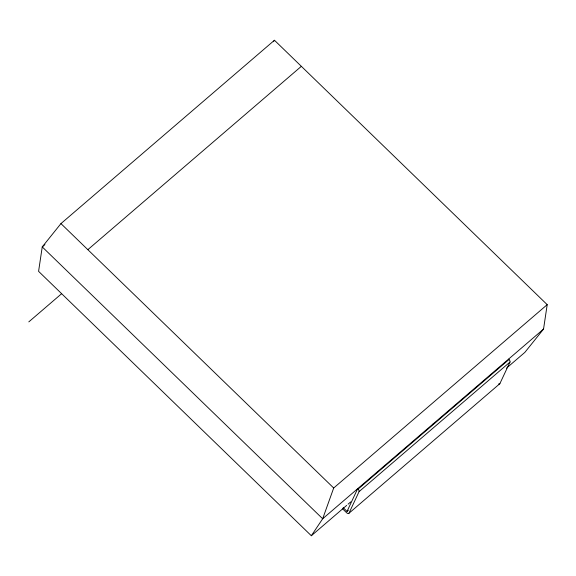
<?xml version="1.0" encoding="UTF-8"?>
<svg xmlns="http://www.w3.org/2000/svg" width="576" height="576" viewBox="0 0 576 576"><rect width="100%" height="100%" fill="white"/><g stroke="black" fill="none" stroke-linecap="round" stroke-linejoin="round"><path stroke-width="0.86" d="M506.47 368.165L524.837 352.397L543.542 329.09L547.2 304.661L274.457 40.255L60.948 223.603L42.242 246.91L38.585 271.339L311.335 535.745L346.702 505.368M547.2 304.661L333.691 488.002L322.675 518.76L311.335 535.745M343.181 507.679L347.026 511.402L357.646 488.729L358.121 489.197A2.405 1.087 49.3 0 1 359.071 491.638L348.941 513.266A2.722 1.224 49.3 0 1 346.464 512.597L342.619 508.874M348.941 513.266L499.867 383.659L510.005 362.03A2.405 1.087 49.3 0 0 509.047 359.59L508.572 359.122M273.47 41.731L274.457 40.255M44.935 244.598L42.242 246.91L322.675 518.76L543.542 329.09M87.84 249.674L301.349 66.326M28.8 321.883L61.639 293.688M508.99 359.525L358.063 489.132L357.646 488.729M359.071 491.638L510.005 362.03M348.062 504.202L350.777 501.869M347.026 511.402L348.379 510.235M433.109 423.922L433.526 424.325M60.948 223.603L333.691 488.002M499.867 383.659A2.722 1.224 49.3 0 1 498.672 383.875"/></g></svg>
